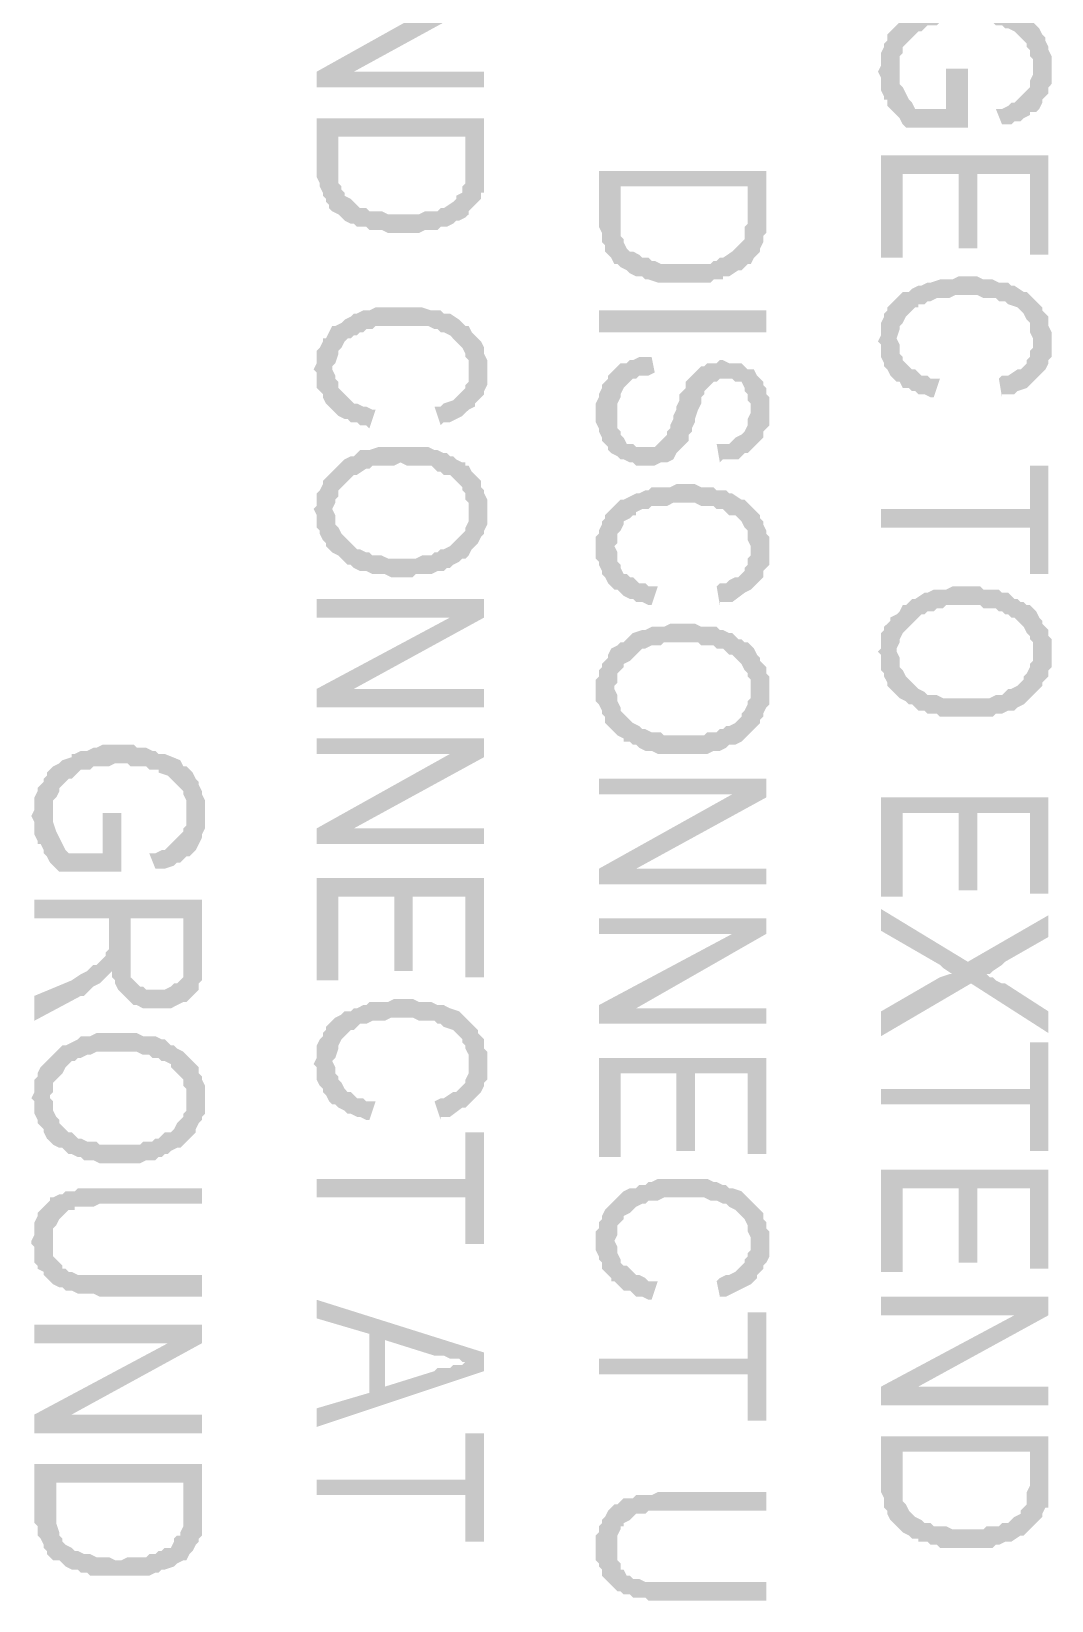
# Model space of a CAD drawing. Header units: inches. Extents: x -186 to 186, y -282 to 282.
# Drawn here: x 48.3 to 60.48, y -19.59 to -0.85 of the extents above; entities that cross this region are included whole.
import ezdxf

# ---------------------------------------------------------------- set-up
doc = ezdxf.new("R2010")
doc.units = ezdxf.units.IN
doc.header["$MEASUREMENT"] = 0
doc.layers.add('H', color=7, linetype='CONTINUOUS', lineweight=100)

msp = doc.modelspace()

# ---------------------------------------------------------------- hatches: boundary and pattern name
at = {"layer": 'H', "linetype": 'Continuous'}
for points in [[(53.704, -0.481), (53.296, -0.444), (51.704, -1.333), (52.148, -1.333)], [(60.481, -1.296), (60.481, -1.185), (60.481, -1.148), (60.444, -1.074), (60.444, -1.037), (60.407, -0.963), (60.407, -0.926), (60.37, -0.889), (60.333, -0.815), (60.296, -0.778), (60.259, -0.741), (60.222, -0.704), (60.185, -0.667), (60.111, -0.667), (60, -0.593), (59.926, -0.556), (59.889, -0.556), (59.852, -0.519), (59.778, -0.519), (59.741, -0.519), (59.667, -0.519), (59.63, -0.481), (59.519, -0.481), (59.444, -0.481), (59.37, -0.481), (59.222, -0.481), (59.185, -0.519), (59.148, -0.519), (59.074, -0.519), (59.037, -0.556), (59, -0.556), (58.926, -0.556), (58.889, -0.593), (58.778, -0.667), (58.704, -0.704), (58.667, -0.741), (58.593, -0.815), (58.556, -0.852), (58.519, -0.889), (58.519, -0.963), (58.481, -1), (58.481, -1.037), (58.444, -1.111), (58.444, -1.148), (58.444, -1.185), (58.444, -1.259), (58.407, -1.333), (58.444, -1.407), (58.444, -1.444), (58.444, -1.519), (58.444, -1.556), (58.481, -1.63), (58.481, -1.667), (58.519, -1.667), (58.519, -1.741), (58.556, -1.778), (58.593, -1.815), (58.63, -1.852), (58.667, -1.889), (58.667, -1.296), (58.667, -1.222), (58.667, -1.185), (58.667, -1.148), (58.704, -1.111), (58.704, -1.037), (58.741, -1), (58.778, -0.963), (58.852, -0.889), (58.889, -0.852), (58.926, -0.852), (58.963, -0.815), (59, -0.778), (59.037, -0.778), (59.111, -0.778), (59.148, -0.741), (59.185, -0.741), (59.259, -0.704), (59.333, -0.704), (59.37, -0.704), (59.519, -0.704), (59.593, -0.704), (59.667, -0.704), (59.704, -0.741), (59.778, -0.741), (59.815, -0.778), (59.852, -0.778), (59.889, -0.778), (59.926, -0.815), (59.963, -0.815), (60.037, -0.852), (60.074, -0.889), (60.148, -0.963), (60.185, -1), (60.185, -1.037), (60.222, -1.074), (60.222, -1.148), (60.259, -1.185), (60.259, -1.296), (60.296, -1.815), (60.333, -1.778), (60.37, -1.704), (60.37, -1.667), (60.407, -1.63), (60.444, -1.593), (60.444, -1.519), (60.481, -1.481), (60.481, -1.444), (60.481, -1.37)], [(59.481, -2), (59.481, -1.296), (59.222, -1.296), (59.222, -1.778), (58.852, -1.778), (58.815, -1.704), (58.778, -1.667), (58.704, -1.519), (58.667, -1.481), (58.667, -1.407), (58.667, -1.37), (58.667, -1.296), (58.667, -1.889), (58.704, -1.963), (58.741, -2)], [(60.296, -1.815), (60.259, -1.296), (60.259, -1.37), (60.222, -1.444), (60.222, -1.481), (60.222, -1.519), (60.185, -1.556), (60.148, -1.593), (60.074, -1.667), (60.037, -1.704), (60, -1.704), (59.963, -1.741), (59.889, -1.778), (59.815, -1.778), (59.889, -1.963), (59.926, -1.963), (60, -1.963), (60.037, -1.926), (60.111, -1.926), (60.148, -1.889), (60.222, -1.852), (60.222, -1.815)], [(53.704, -1.519), (53.704, -1.333), (52.148, -1.333), (51.704, -1.333), (51.704, -1.519)], [(53.704, -2.481), (53.704, -1.889), (51.704, -1.889), (51.704, -2.593), (51.741, -2.667), (51.741, -2.704), (51.778, -2.778), (51.778, -2.815), (51.815, -2.852), (51.815, -2.889), (51.852, -2.926), (51.852, -2.963), (51.889, -3), (51.963, -3.037), (51.963, -2.111), (53.481, -2.111), (53.481, -2.481), (53.519, -3.037), (53.519, -3), (53.556, -2.963), (53.593, -2.926), (53.63, -2.889), (53.667, -2.852), (53.667, -2.778), (53.704, -2.778), (53.704, -2.704), (53.704, -2.667), (53.704, -2.593), (53.704, -2.519)], [(53.519, -3.037), (53.481, -2.481), (53.481, -2.519), (53.481, -2.593), (53.481, -2.667), (53.444, -2.704), (53.444, -2.741), (53.444, -2.778), (53.37, -2.815), (53.37, -2.852), (53.333, -2.889), (53.222, -2.963), (53.185, -2.963), (53.148, -3), (53.074, -3), (53.037, -3), (53, -3), (52.926, -3.037), (52.815, -3.037), (52.741, -3.037), (52.667, -3.037), (52.63, -3.037), (52.556, -3.037), (52.481, -3), (52.444, -3), (52.37, -3), (52.333, -3), (52.296, -2.963), (52.222, -2.963), (52.185, -2.926), (52.148, -2.889), (52.111, -2.852), (52.037, -2.815), (52.037, -2.778), (52, -2.741), (52, -2.704), (51.963, -2.667), (51.963, -2.593), (51.963, -2.111), (51.963, -3.037), (52, -3.074), (52.037, -3.111), (52.111, -3.148), (52.148, -3.148), (52.185, -3.185), (52.222, -3.185), (52.296, -3.185), (52.333, -3.222), (52.37, -3.222), (52.444, -3.222), (52.481, -3.222), (52.556, -3.259), (52.926, -3.259), (53, -3.222), (53.037, -3.222), (53.111, -3.222), (53.148, -3.222), (53.185, -3.185), (53.222, -3.185), (53.259, -3.185), (53.333, -3.148), (53.37, -3.111), (53.407, -3.111), (53.481, -3.074)], [(60.444, -3.519), (60.444, -2.333), (58.444, -2.333), (58.444, -3.556), (58.704, -3.556), (58.704, -2.556), (59.37, -2.556), (59.37, -3.444), (59.593, -3.444), (59.593, -2.556), (60.222, -2.556), (60.222, -3.519)], [(57.074, -3.074), (57.074, -2.519), (55.074, -2.519), (55.074, -3.185), (55.111, -3.259), (55.111, -3.333), (55.111, -3.37), (55.148, -3.407), (55.148, -3.481), (55.185, -3.519), (55.222, -3.556), (55.259, -3.63), (55.296, -3.63), (55.333, -2.704), (56.852, -2.704), (56.852, -3.074), (56.852, -3.63), (56.889, -3.63), (56.926, -3.556), (56.963, -3.519), (57, -3.481), (57, -3.444), (57.037, -3.37), (57.037, -3.296), (57.074, -3.259), (57.074, -3.185), (57.074, -3.148)], [(56.852, -3.63), (56.852, -3.074), (56.852, -3.148), (56.815, -3.185), (56.815, -3.259), (56.815, -3.296), (56.815, -3.333), (56.778, -3.37), (56.741, -3.407), (56.704, -3.444), (56.667, -3.481), (56.556, -3.556), (56.519, -3.556), (56.481, -3.593), (56.444, -3.593), (56.407, -3.63), (56.333, -3.63), (56.296, -3.63), (56.148, -3.63), (56.111, -3.63), (56.037, -3.63), (55.963, -3.63), (55.926, -3.63), (55.852, -3.63), (55.815, -3.63), (55.741, -3.593), (55.704, -3.593), (55.667, -3.556), (55.593, -3.556), (55.556, -3.519), (55.481, -3.481), (55.444, -3.481), (55.407, -3.444), (55.37, -3.37), (55.37, -3.333), (55.333, -3.296), (55.333, -3.259), (55.333, -3.185), (55.333, -2.704), (55.296, -3.63), (55.333, -3.667), (55.407, -3.704), (55.444, -3.741), (55.519, -3.778), (55.593, -3.778), (55.63, -3.815), (55.667, -3.815), (55.778, -3.852), (55.852, -3.852), (55.889, -3.852), (56.296, -3.852), (56.333, -3.852), (56.407, -3.852), (56.444, -3.815), (56.481, -3.815), (56.556, -3.815), (56.556, -3.778), (56.63, -3.778), (56.741, -3.704), (56.778, -3.704), (56.815, -3.667)], [(60.259, -4.037), (60.222, -4), (60.185, -3.963), (60.148, -3.963), (60.037, -3.889), (60, -3.889), (59.963, -3.852), (59.926, -3.852), (59.852, -3.852), (59.778, -3.815), (59.704, -3.815), (59.667, -3.815), (59.593, -3.778), (59.37, -3.778), (59.296, -3.815), (59.222, -3.815), (59.185, -3.815), (59.148, -3.815), (59.037, -3.852), (59, -3.852), (58.926, -3.889), (58.889, -3.889), (58.815, -3.926), (58.778, -3.963), (58.704, -3.963), (58.667, -4), (58.63, -4.037), (58.593, -4.074), (58.556, -4.111), (58.519, -4.148), (58.519, -4.185), (58.481, -4.222), (58.481, -4.259), (58.444, -4.333), (58.444, -4.37), (58.444, -4.444), (58.444, -4.481), (58.407, -4.556), (58.444, -4.593), (58.444, -4.667), (58.444, -4.704), (58.444, -4.741), (58.481, -4.815), (58.481, -4.852), (58.519, -4.889), (58.556, -4.963), (58.63, -5.037), (58.63, -4.519), (58.667, -4.407), (58.667, -4.37), (58.704, -4.333), (58.741, -4.259), (58.778, -4.222), (58.815, -4.185), (58.852, -4.148), (58.889, -4.148), (58.889, -4.111), (58.963, -4.111), (59, -4.074), (59.037, -4.074), (59.111, -4.037), (59.148, -4.037), (59.222, -4.037), (59.259, -4.037), (59.333, -4), (59.593, -4), (59.667, -4.037), (59.704, -4.037), (59.778, -4.037), (59.815, -4.037), (59.852, -4.074), (59.926, -4.074), (59.963, -4.111), (60.074, -4.148), (60.148, -4.222), (60.185, -4.296), (60.222, -4.333), (60.222, -4.37), (60.222, -4.444), (60.259, -4.519), (60.259, -4.556)], [(60.481, -4.556), (60.481, -4.481), (60.481, -4.444), (60.444, -4.37), (60.444, -4.333), (60.444, -4.259), (60.407, -4.222), (60.37, -4.185), (60.37, -4.148), (60.333, -4.111), (60.296, -4.074), (60.259, -4.037), (60.259, -4.556), (60.259, -4.63), (60.222, -4.667), (60.222, -4.741), (60.185, -4.778), (60.185, -4.815), (60.111, -4.889), (60.074, -4.889), (59.963, -4.963), (59.889, -4.963), (59.852, -5), (59.889, -5.222), (59.889, -5.185), (59.963, -5.185), (60.037, -5.185), (60.074, -5.148), (60.185, -5.111), (60.222, -5.074), (60.259, -5.037), (60.296, -5), (60.333, -4.963), (60.37, -4.926), (60.407, -4.889), (60.444, -4.815), (60.444, -4.778), (60.481, -4.741), (60.481, -4.667), (60.481, -4.63)], [(53.519, -4.37), (53.481, -4.37), (53.444, -4.333), (53.407, -4.296), (53.296, -4.222), (53.222, -4.222), (53.185, -4.185), (53.148, -4.185), (53.074, -4.185), (52.963, -4.148), (52.926, -4.148), (52.852, -4.148), (52.63, -4.148), (52.556, -4.148), (52.519, -4.148), (52.444, -4.148), (52.407, -4.148), (52.333, -4.185), (52.296, -4.185), (52.259, -4.185), (52.185, -4.222), (52.148, -4.222), (52.111, -4.259), (52.037, -4.296), (52, -4.333), (51.926, -4.37), (51.889, -4.37), (51.852, -4.444), (51.815, -4.519), (51.778, -4.519), (51.778, -4.556), (51.741, -4.63), (51.704, -4.667), (51.704, -4.704), (51.704, -4.778), (51.704, -4.815), (51.667, -4.889), (51.704, -4.926), (51.704, -5), (51.704, -5.037), (51.704, -5.111), (51.741, -5.148), (51.778, -5.185), (51.778, -5.222), (51.815, -5.296), (51.852, -5.333), (51.889, -5.37), (51.889, -4.889), (51.889, -4.852), (51.926, -4.815), (51.963, -4.704), (51.963, -4.667), (52, -4.63), (52.037, -4.556), (52.074, -4.519), (52.111, -4.519), (52.148, -4.481), (52.185, -4.481), (52.222, -4.444), (52.259, -4.444), (52.296, -4.407), (52.37, -4.407), (52.407, -4.37), (52.481, -4.37), (52.519, -4.37), (52.593, -4.37), (52.852, -4.37), (52.926, -4.37), (53, -4.37), (53.037, -4.37), (53.111, -4.407), (53.148, -4.407), (53.185, -4.444), (53.222, -4.444), (53.296, -4.481), (53.333, -4.519), (53.407, -4.593), (53.444, -4.63), (53.481, -4.704), (53.481, -4.741), (53.519, -4.778), (53.519, -4.852), (53.519, -4.889)], [(55.074, -4.444), (57.074, -4.444), (57.074, -4.185), (55.074, -4.185)], [(53.741, -4.889), (53.741, -4.815), (53.741, -4.778), (53.704, -4.704), (53.704, -4.667), (53.704, -4.63), (53.667, -4.556), (53.63, -4.519), (53.593, -4.481), (53.556, -4.444), (53.519, -4.37), (53.519, -4.889), (53.519, -5), (53.519, -5.037), (53.481, -5.074), (53.481, -5.111), (53.444, -5.148), (53.37, -5.222), (53.333, -5.259), (53.222, -5.296), (53.185, -5.333), (53.111, -5.333), (53.185, -5.556), (53.222, -5.519), (53.296, -5.519), (53.444, -5.444), (53.481, -5.407), (53.519, -5.37), (53.593, -5.333), (53.593, -5.296), (53.63, -5.259), (53.667, -5.222), (53.704, -5.185), (53.704, -5.148), (53.741, -5.074), (53.741, -5.037), (53.741, -4.963)], [(59.148, -5), (59.111, -5), (59.037, -5), (59, -4.963), (58.926, -4.963), (58.889, -4.926), (58.852, -4.889), (58.815, -4.889), (58.778, -4.852), (58.704, -4.778), (58.704, -4.741), (58.667, -4.704), (58.667, -4.667), (58.667, -4.593), (58.63, -4.519), (58.63, -5.037), (58.667, -5.037), (58.704, -5.111), (58.778, -5.111), (58.815, -5.148), (58.852, -5.148), (58.889, -5.185), (58.963, -5.185), (59.037, -5.222), (59.074, -5.222)], [(57.111, -5.37), (57.111, -5.296), (57.111, -5.222), (57.074, -5.185), (57.074, -5.111), (57.037, -5.074), (57.037, -5.037), (57, -5), (56.963, -4.963), (56.926, -4.889), (56.852, -4.889), (56.815, -4.852), (56.778, -4.815), (56.741, -4.815), (56.667, -4.815), (56.63, -4.815), (56.556, -4.778), (56.519, -4.778), (56.481, -4.815), (56.407, -4.815), (56.37, -4.815), (56.333, -4.852), (56.296, -4.852), (56.259, -4.889), (56.222, -4.926), (56.185, -4.963), (56.148, -5), (56.111, -5.037), (56.111, -5.111), (56.074, -5.148), (56.037, -5.185), (56.037, -5.259), (56, -5.333), (56, -5.37), (55.963, -5.444), (55.963, -5.481), (55.926, -5.556), (55.926, -5.593), (55.889, -5.63), (55.889, -5.667), (55.852, -5.704), (55.815, -5.741), (55.778, -5.778), (55.741, -5.815), (55.667, -5.815), (55.63, -5.815), (55.556, -5.815), (55.519, -5.815), (55.481, -5.778), (55.407, -5.778), (55.37, -5.704), (55.333, -5.667), (55.333, -5.63), (55.296, -5.593), (55.296, -5.519), (55.296, -5.481), (55.296, -5.407), (55.259, -4.889), (55.222, -4.926), (55.185, -4.963), (55.185, -5), (55.148, -5.037), (55.111, -5.074), (55.111, -5.111), (55.074, -5.185), (55.074, -5.222), (55.037, -5.296), (55.037, -5.333), (55.037, -5.407), (55.037, -5.481), (55.037, -5.519), (55.074, -5.593), (55.074, -5.63), (55.111, -5.704), (55.111, -5.741), (55.148, -5.778), (55.185, -5.815), (55.185, -5.852), (55.222, -5.889), (55.296, -5.926), (55.333, -5.963), (55.37, -5.963), (55.444, -6), (55.481, -6), (55.519, -6.037), (55.741, -6.037), (55.815, -6), (55.852, -6), (55.889, -6), (55.963, -5.963), (56, -5.889), (56.037, -5.852), (56.074, -5.815), (56.111, -5.778), (56.148, -5.741), (56.148, -5.704), (56.148, -5.667), (56.185, -5.63), (56.185, -5.593), (56.222, -5.519), (56.222, -5.481), (56.259, -5.37), (56.296, -5.296), (56.296, -5.222), (56.333, -5.185), (56.333, -5.148), (56.37, -5.111), (56.444, -5.037), (56.481, -5.037), (56.519, -5), (56.63, -5), (56.667, -5), (56.704, -5.037), (56.778, -5.037), (56.815, -5.111), (56.815, -5.148), (56.852, -5.185), (56.852, -5.259), (56.889, -5.296), (56.889, -5.37), (56.889, -5.852), (56.926, -5.815), (56.963, -5.778), (57, -5.741), (57.037, -5.704), (57.037, -5.63), (57.074, -5.593), (57.111, -5.556), (57.111, -5.481), (57.111, -5.444)], [(55.741, -4.926), (55.704, -4.741), (55.593, -4.741), (55.556, -4.741), (55.481, -4.778), (55.444, -4.778), (55.407, -4.815), (55.333, -4.815), (55.296, -4.852), (55.259, -4.889), (55.296, -5.407), (55.296, -5.37), (55.296, -5.333), (55.296, -5.296), (55.333, -5.222), (55.333, -5.185), (55.37, -5.111), (55.407, -5.074), (55.444, -5.037), (55.481, -5), (55.519, -5), (55.556, -4.963), (55.63, -4.963), (55.667, -4.963)], [(52.407, -5.37), (52.37, -5.37), (52.296, -5.333), (52.259, -5.333), (52.185, -5.296), (52.148, -5.296), (52.111, -5.259), (52.074, -5.222), (52.037, -5.185), (52, -5.148), (51.963, -5.111), (51.963, -5.037), (51.926, -5), (51.926, -4.963), (51.889, -4.889), (51.889, -5.37), (51.926, -5.407), (51.963, -5.444), (52.037, -5.481), (52.074, -5.481), (52.111, -5.519), (52.185, -5.519), (52.222, -5.556), (52.296, -5.556), (52.333, -5.593)], [(56.889, -5.852), (56.889, -5.37), (56.889, -5.407), (56.852, -5.481), (56.852, -5.519), (56.852, -5.556), (56.815, -5.63), (56.778, -5.667), (56.704, -5.704), (56.63, -5.778), (56.556, -5.778), (56.481, -5.778), (56.519, -6), (56.556, -5.963), (56.63, -5.963), (56.667, -5.963), (56.741, -5.963), (56.778, -5.926), (56.815, -5.889), (56.852, -5.889)], [(53.741, -6.556), (53.741, -6.481), (53.741, -6.444), (53.704, -6.37), (53.704, -6.333), (53.667, -6.296), (53.667, -6.222), (53.593, -6.148), (53.556, -6.111), (53.519, -6.037), (53.481, -6.037), (53.481, -6), (53.444, -6), (53.37, -5.963), (53.333, -5.926), (53.296, -5.926), (53.259, -5.889), (53.222, -5.889), (53.148, -5.852), (53.111, -5.852), (53.037, -5.815), (53, -5.815), (52.963, -5.815), (52.889, -5.815), (52.556, -5.815), (52.519, -5.815), (52.444, -5.815), (52.333, -5.852), (52.296, -5.852), (52.222, -5.852), (52.148, -5.926), (52.111, -5.926), (52.037, -5.963), (52, -6), (51.963, -6.037), (51.926, -6.074), (51.889, -6.111), (51.852, -6.148), (51.815, -6.185), (51.778, -6.222), (51.778, -6.259), (51.741, -6.333), (51.704, -6.37), (51.704, -6.407), (51.704, -6.481), (51.704, -6.519), (51.667, -6.556), (51.704, -6.63), (51.704, -6.704), (51.704, -6.778), (51.741, -6.815), (51.741, -6.852), (51.778, -6.926), (51.815, -6.963), (51.815, -7), (51.852, -7.037), (51.889, -7.074), (51.889, -6.556), (51.926, -6.481), (51.926, -6.444), (51.963, -6.407), (51.963, -6.333), (52, -6.296), (52.037, -6.259), (52.074, -6.222), (52.111, -6.185), (52.148, -6.148), (52.185, -6.148), (52.296, -6.074), (52.333, -6.074), (52.37, -6.037), (52.444, -6.037), (52.481, -6.037), (52.63, -6.037), (52.704, -6), (52.778, -6.037), (52.889, -6.037), (52.963, -6.037), (53, -6.037), (53.074, -6.037), (53.111, -6.074), (53.148, -6.111), (53.185, -6.111), (53.222, -6.148), (53.296, -6.148), (53.333, -6.185), (53.37, -6.222), (53.444, -6.296), (53.444, -6.333), (53.481, -6.37), (53.481, -6.444), (53.519, -6.481), (53.519, -7.111), (53.556, -7.037), (53.593, -7), (53.63, -6.963), (53.667, -6.889), (53.704, -6.852), (53.704, -6.815), (53.741, -6.741), (53.741, -6.704), (53.741, -6.63)], [(60.444, -7.333), (60.444, -6.037), (60.222, -6.037), (60.222, -6.556), (58.444, -6.556), (58.444, -6.778), (60.222, -6.778), (60.222, -7.333)], [(56.889, -6.519), (56.852, -6.481), (56.815, -6.444), (56.778, -6.444), (56.667, -6.37), (56.63, -6.37), (56.593, -6.333), (56.556, -6.333), (56.481, -6.333), (56.444, -6.296), (56.37, -6.296), (56.333, -6.296), (56.296, -6.296), (56.222, -6.259), (56, -6.259), (55.926, -6.296), (55.852, -6.296), (55.815, -6.296), (55.778, -6.296), (55.704, -6.296), (55.667, -6.333), (55.63, -6.333), (55.556, -6.37), (55.519, -6.37), (55.444, -6.407), (55.37, -6.444), (55.333, -6.444), (55.296, -6.481), (55.259, -6.519), (55.222, -6.556), (55.185, -6.593), (55.148, -6.63), (55.148, -6.667), (55.111, -6.704), (55.111, -6.741), (55.074, -6.815), (55.074, -6.852), (55.037, -6.889), (55.037, -6.963), (55.037, -7.037), (55.037, -7.074), (55.037, -7.148), (55.074, -7.185), (55.074, -7.222), (55.111, -7.296), (55.111, -7.333), (55.148, -7.37), (55.185, -7.444), (55.222, -7.481), (55.259, -7.519), (55.259, -7), (55.296, -6.963), (55.296, -6.889), (55.296, -6.852), (55.333, -6.815), (55.37, -6.741), (55.37, -6.704), (55.444, -6.667), (55.481, -6.63), (55.519, -6.63), (55.519, -6.593), (55.593, -6.556), (55.63, -6.556), (55.667, -6.556), (55.704, -6.519), (55.778, -6.519), (55.852, -6.519), (55.889, -6.519), (55.963, -6.481), (56.222, -6.481), (56.296, -6.519), (56.333, -6.519), (56.407, -6.519), (56.444, -6.519), (56.481, -6.556), (56.556, -6.556), (56.593, -6.593), (56.63, -6.63), (56.704, -6.63), (56.778, -6.704), (56.815, -6.778), (56.852, -6.815), (56.852, -6.852), (56.852, -6.926), (56.889, -7), (56.889, -7.037)], [(53.519, -7.111), (53.519, -6.593), (53.519, -6.667), (53.519, -6.704), (53.481, -6.778), (53.481, -6.815), (53.444, -6.852), (53.407, -6.889), (53.37, -6.926), (53.333, -6.963), (53.296, -7), (53.222, -7.037), (53.185, -7.037), (53.148, -7.074), (53.111, -7.074), (53.074, -7.111), (53, -7.111), (52.963, -7.111), (52.889, -7.148), (52.556, -7.148), (52.481, -7.111), (52.444, -7.111), (52.37, -7.111), (52.333, -7.074), (52.296, -7.074), (52.222, -7.037), (52.185, -7.037), (52.148, -7), (52.111, -6.963), (52.037, -6.889), (52, -6.852), (51.963, -6.778), (51.926, -6.741), (51.926, -6.667), (51.926, -6.63), (51.889, -6.556), (51.889, -7.074), (51.963, -7.111), (52, -7.148), (52.037, -7.185), (52.074, -7.222), (52.111, -7.222), (52.148, -7.259), (52.222, -7.296), (52.259, -7.296), (52.296, -7.296), (52.37, -7.333), (52.407, -7.333), (52.481, -7.333), (52.519, -7.333), (52.593, -7.37), (52.852, -7.37), (52.889, -7.333), (52.963, -7.333), (53.037, -7.333), (53.074, -7.333), (53.148, -7.296), (53.185, -7.296), (53.222, -7.296), (53.259, -7.259), (53.296, -7.259), (53.333, -7.222), (53.407, -7.185), (53.444, -7.148), (53.481, -7.148)], [(57.111, -7.037), (57.111, -6.963), (57.111, -6.889), (57.074, -6.852), (57.074, -6.815), (57.037, -6.741), (57.037, -6.704), (57, -6.667), (57, -6.63), (56.963, -6.593), (56.926, -6.556), (56.889, -6.519), (56.889, -7.037), (56.889, -7.111), (56.852, -7.148), (56.852, -7.222), (56.815, -7.259), (56.815, -7.296), (56.741, -7.37), (56.704, -7.37), (56.63, -7.407), (56.593, -7.444), (56.519, -7.444), (56.481, -7.481), (56.519, -7.704), (56.519, -7.667), (56.593, -7.667), (56.667, -7.667), (56.815, -7.556), (56.889, -7.519), (56.926, -7.481), (56.963, -7.444), (57, -7.407), (57.037, -7.37), (57.037, -7.296), (57.074, -7.259), (57.111, -7.222), (57.111, -7.148), (57.111, -7.111)], [(55.778, -7.481), (55.741, -7.481), (55.667, -7.481), (55.63, -7.444), (55.556, -7.444), (55.519, -7.407), (55.481, -7.37), (55.444, -7.37), (55.407, -7.333), (55.37, -7.333), (55.333, -7.259), (55.333, -7.222), (55.296, -7.185), (55.296, -7.148), (55.296, -7.074), (55.259, -7), (55.259, -7.519), (55.296, -7.519), (55.333, -7.556), (55.37, -7.593), (55.444, -7.63), (55.481, -7.63), (55.519, -7.667), (55.593, -7.667), (55.667, -7.704), (55.704, -7.704)], [(60.481, -8.259), (60.481, -8.185), (60.481, -8.111), (60.444, -8.074), (60.444, -8), (60.407, -7.963), (60.37, -7.926), (60.37, -7.889), (60.333, -7.852), (60.296, -7.778), (60.259, -7.741), (60.222, -7.704), (60.185, -7.704), (60.148, -7.667), (60.111, -7.667), (60.074, -7.63), (60.037, -7.63), (60, -7.593), (59.963, -7.556), (59.889, -7.556), (59.852, -7.519), (59.778, -7.519), (59.741, -7.519), (59.667, -7.519), (59.63, -7.481), (59.296, -7.481), (59.222, -7.519), (59.185, -7.519), (59.111, -7.519), (59.074, -7.519), (59, -7.556), (58.963, -7.556), (58.852, -7.63), (58.815, -7.63), (58.778, -7.667), (58.741, -7.704), (58.704, -7.704), (58.667, -7.778), (58.63, -7.815), (58.556, -7.852), (58.556, -7.889), (58.519, -7.926), (58.481, -7.963), (58.481, -8), (58.444, -8.037), (58.444, -8.111), (58.444, -8.148), (58.444, -8.222), (58.407, -8.259), (58.444, -8.296), (58.444, -8.407), (58.444, -8.481), (58.481, -8.519), (58.481, -8.556), (58.519, -8.63), (58.519, -8.667), (58.556, -8.704), (58.593, -8.741), (58.63, -8.778), (58.63, -8.222), (58.667, -8.148), (58.667, -8.111), (58.704, -8.037), (58.741, -8), (58.778, -7.963), (58.815, -7.926), (58.852, -7.889), (58.889, -7.852), (58.926, -7.815), (58.963, -7.815), (59, -7.778), (59.074, -7.778), (59.111, -7.741), (59.185, -7.741), (59.222, -7.704), (59.37, -7.704), (59.444, -7.704), (59.481, -7.704), (59.63, -7.704), (59.667, -7.741), (59.741, -7.741), (59.815, -7.741), (59.852, -7.778), (59.889, -7.778), (59.926, -7.815), (59.963, -7.815), (60, -7.852), (60.037, -7.852), (60.148, -7.963), (60.185, -8.037), (60.222, -8.074), (60.222, -8.111), (60.259, -8.148), (60.259, -8.778), (60.296, -8.741), (60.333, -8.704), (60.37, -8.667), (60.37, -8.63), (60.407, -8.593), (60.444, -8.556), (60.444, -8.481), (60.481, -8.444), (60.481, -8.37), (60.481, -8.333)], [(53.704, -7.852), (53.704, -7.63), (51.704, -7.63), (51.704, -7.852), (53.296, -7.852)], [(53.704, -7.852), (53.296, -7.852), (51.704, -8.704), (52.148, -8.704)], [(57.111, -8.704), (57.111, -8.63), (57.111, -8.556), (57.074, -8.519), (57.074, -8.444), (57.037, -8.407), (57, -8.37), (57, -8.333), (56.963, -8.296), (56.926, -8.222), (56.889, -8.185), (56.852, -8.148), (56.815, -8.148), (56.778, -8.111), (56.741, -8.111), (56.704, -8.074), (56.667, -8.037), (56.63, -8.037), (56.556, -8), (56.519, -8), (56.481, -7.963), (56.407, -7.963), (56.37, -7.963), (56.296, -7.963), (56.222, -7.926), (55.926, -7.926), (55.852, -7.963), (55.815, -7.963), (55.741, -7.963), (55.704, -7.963), (55.63, -8), (55.593, -8), (55.481, -8.037), (55.444, -8.074), (55.407, -8.111), (55.37, -8.148), (55.333, -8.148), (55.296, -8.185), (55.222, -8.222), (55.185, -8.296), (55.185, -8.333), (55.148, -8.37), (55.111, -8.407), (55.111, -8.444), (55.074, -8.481), (55.074, -8.556), (55.037, -8.593), (55.037, -8.667), (55.037, -8.704), (55.037, -8.741), (55.037, -8.852), (55.074, -8.889), (55.111, -8.963), (55.111, -9), (55.148, -9.037), (55.148, -9.111), (55.185, -9.148), (55.222, -9.185), (55.259, -9.222), (55.259, -8.667), (55.296, -8.63), (55.296, -8.556), (55.296, -8.519), (55.333, -8.481), (55.37, -8.444), (55.37, -8.407), (55.444, -8.37), (55.481, -8.333), (55.519, -8.296), (55.556, -8.259), (55.593, -8.222), (55.63, -8.222), (55.704, -8.185), (55.741, -8.185), (55.815, -8.185), (55.852, -8.148), (56, -8.148), (56.037, -8.148), (56.111, -8.148), (56.259, -8.148), (56.296, -8.185), (56.37, -8.185), (56.444, -8.185), (56.481, -8.222), (56.519, -8.222), (56.556, -8.222), (56.593, -8.259), (56.63, -8.296), (56.667, -8.296), (56.704, -8.333), (56.741, -8.37), (56.778, -8.407), (56.815, -8.481), (56.852, -8.519), (56.852, -8.556), (56.889, -8.593), (56.889, -9.222), (56.926, -9.185), (56.963, -9.148), (57, -9.111), (57, -9.074), (57.037, -9.037), (57.037, -9), (57.074, -8.926), (57.111, -8.889), (57.111, -8.815), (57.111, -8.778)], [(60.259, -8.778), (60.259, -8.296), (60.259, -8.37), (60.222, -8.407), (60.222, -8.444), (60.185, -8.519), (60.148, -8.556), (60.148, -8.593), (60.111, -8.63), (60.074, -8.667), (60, -8.704), (59.963, -8.704), (59.889, -8.778), (59.852, -8.778), (59.815, -8.778), (59.741, -8.815), (59.704, -8.815), (59.63, -8.815), (59.296, -8.815), (59.222, -8.815), (59.185, -8.815), (59.111, -8.778), (59.074, -8.778), (59, -8.778), (58.963, -8.741), (58.889, -8.704), (58.852, -8.667), (58.741, -8.556), (58.704, -8.481), (58.667, -8.444), (58.667, -8.37), (58.667, -8.333), (58.63, -8.259), (58.63, -8.778), (58.667, -8.815), (58.741, -8.852), (58.778, -8.889), (58.815, -8.889), (58.852, -8.926), (58.889, -8.963), (58.963, -8.963), (59, -9), (59.037, -9), (59.111, -9), (59.148, -9.037), (59.222, -9.037), (59.259, -9.037), (59.333, -9.037), (59.593, -9.037), (59.63, -9.037), (59.704, -9.037), (59.778, -9.037), (59.815, -9), (59.852, -9), (59.889, -9), (59.963, -8.963), (60, -8.963), (60.037, -8.963), (60.074, -8.926), (60.148, -8.889), (60.185, -8.852), (60.222, -8.815)], [(53.704, -8.926), (53.704, -8.704), (52.148, -8.704), (51.704, -8.704), (51.704, -8.926)], [(56.889, -9.222), (56.889, -8.704), (56.889, -8.815), (56.852, -8.852), (56.852, -8.889), (56.815, -8.963), (56.778, -9), (56.778, -9.037), (56.741, -9.074), (56.704, -9.111), (56.63, -9.148), (56.593, -9.148), (56.556, -9.185), (56.519, -9.185), (56.481, -9.222), (56.444, -9.222), (56.37, -9.222), (56.333, -9.259), (56.259, -9.259), (55.889, -9.259), (55.852, -9.259), (55.815, -9.222), (55.741, -9.222), (55.704, -9.222), (55.63, -9.185), (55.593, -9.185), (55.556, -9.148), (55.481, -9.111), (55.444, -9.074), (55.407, -9.037), (55.37, -9), (55.333, -8.963), (55.333, -8.926), (55.296, -8.852), (55.296, -8.815), (55.296, -8.778), (55.259, -8.704), (55.259, -9.222), (55.296, -9.259), (55.37, -9.296), (55.37, -9.333), (55.444, -9.333), (55.481, -9.37), (55.519, -9.37), (55.556, -9.407), (55.63, -9.444), (55.667, -9.444), (55.704, -9.444), (55.778, -9.481), (55.852, -9.481), (55.889, -9.481), (55.963, -9.481), (56.222, -9.481), (56.259, -9.481), (56.333, -9.481), (56.37, -9.481), (56.444, -9.444), (56.481, -9.444), (56.519, -9.444), (56.593, -9.407), (56.63, -9.37), (56.667, -9.37), (56.704, -9.37), (56.778, -9.333), (56.815, -9.296), (56.852, -9.259)], [(53.704, -9.519), (53.704, -9.296), (51.704, -9.296), (51.704, -9.481), (53.296, -9.481)], [(50.37, -10.185), (50.37, -10.074), (50.37, -10.037), (50.333, -9.963), (50.333, -9.926), (50.296, -9.852), (50.296, -9.815), (50.259, -9.778), (50.222, -9.704), (50.185, -9.667), (50.148, -9.63), (50.111, -9.63), (50.074, -9.556), (49.889, -9.481), (49.815, -9.481), (49.778, -9.444), (49.741, -9.444), (49.667, -9.407), (49.63, -9.407), (49.556, -9.407), (49.519, -9.37), (49.407, -9.37), (49.333, -9.37), (49.259, -9.37), (49.148, -9.37), (49.074, -9.407), (49.037, -9.407), (48.963, -9.444), (48.926, -9.444), (48.889, -9.444), (48.815, -9.481), (48.778, -9.481), (48.778, -9.519), (48.667, -9.556), (48.63, -9.593), (48.556, -9.63), (48.481, -9.704), (48.481, -9.741), (48.444, -9.778), (48.444, -9.815), (48.407, -9.852), (48.37, -9.889), (48.37, -9.926), (48.333, -10), (48.333, -10.037), (48.333, -10.111), (48.333, -10.148), (48.296, -10.222), (48.333, -10.296), (48.333, -10.333), (48.333, -10.407), (48.333, -10.444), (48.37, -10.519), (48.37, -10.556), (48.407, -10.556), (48.444, -10.63), (48.444, -10.667), (48.481, -10.704), (48.519, -10.778), (48.556, -10.815), (48.556, -10.185), (48.556, -10.148), (48.556, -10.074), (48.556, -10.037), (48.593, -10), (48.63, -9.926), (48.63, -9.889), (48.667, -9.852), (48.704, -9.815), (48.741, -9.778), (48.778, -9.778), (48.815, -9.741), (48.889, -9.667), (48.963, -9.667), (49, -9.667), (49.037, -9.63), (49.111, -9.63), (49.148, -9.63), (49.222, -9.63), (49.296, -9.593), (49.444, -9.593), (49.481, -9.63), (49.556, -9.63), (49.593, -9.63), (49.667, -9.63), (49.704, -9.667), (49.741, -9.667), (49.815, -9.667), (49.815, -9.704), (49.926, -9.741), (49.963, -9.778), (50, -9.815), (50.037, -9.852), (50.074, -9.889), (50.111, -9.926), (50.111, -9.963), (50.148, -10.037), (50.148, -10.074), (50.148, -10.185), (50.185, -10.704), (50.259, -10.63), (50.296, -10.556), (50.333, -10.481), (50.333, -10.444), (50.37, -10.37), (50.37, -10.333), (50.37, -10.259)], [(53.704, -9.519), (53.296, -9.481), (51.704, -10.37), (52.148, -10.37)], [(57.074, -10), (57.074, -9.778), (55.074, -9.778), (55.074, -9.963), (56.667, -9.963)], [(57.074, -10), (56.667, -9.963), (55.074, -10.852), (55.519, -10.852)], [(60.444, -11.148), (60.444, -10), (58.444, -10), (58.444, -11.185), (58.704, -11.185), (58.704, -10.185), (59.37, -10.185), (59.37, -11.111), (59.593, -11.111), (59.593, -10.185), (60.222, -10.185), (60.222, -11.148)], [(49.37, -10.889), (49.37, -10.185), (49.148, -10.185), (49.148, -10.667), (48.778, -10.667), (48.741, -10.667), (48.704, -10.63), (48.667, -10.556), (48.63, -10.481), (48.593, -10.407), (48.556, -10.296), (48.556, -10.259), (48.556, -10.185), (48.556, -10.815), (48.593, -10.852), (48.63, -10.889)], [(50.185, -10.704), (50.148, -10.185), (50.148, -10.259), (50.148, -10.333), (50.111, -10.37), (50.111, -10.407), (50.074, -10.444), (50.037, -10.481), (49.963, -10.556), (49.926, -10.593), (49.889, -10.63), (49.852, -10.63), (49.778, -10.667), (49.704, -10.667), (49.778, -10.852), (49.815, -10.852), (49.889, -10.852), (50, -10.815), (50.037, -10.778), (50.074, -10.778), (50.111, -10.741), (50.148, -10.704)], [(53.704, -10.556), (53.704, -10.37), (52.148, -10.37), (51.704, -10.37), (51.704, -10.556)], [(57.074, -11.037), (57.074, -10.852), (55.519, -10.852), (55.074, -10.852), (55.074, -11.037)], [(53.704, -12.148), (53.704, -10.963), (51.704, -10.963), (51.704, -12.185), (51.963, -12.185), (51.963, -11.185), (52.63, -11.185), (52.63, -12.074), (52.852, -12.074), (52.852, -11.185), (53.481, -11.185), (53.481, -12.148)], [(50.333, -11.963), (50.333, -11.222), (48.333, -11.222), (48.333, -11.444), (49.222, -11.444), (49.222, -11.667), (49.259, -12.074), (49.259, -12.148), (49.296, -12.185), (49.296, -12.222), (49.333, -12.296), (49.37, -12.333), (49.444, -12.407), (49.481, -11.444), (50.111, -11.444), (50.111, -11.963), (50.148, -12.444), (50.185, -12.407), (50.222, -12.37), (50.259, -12.333), (50.296, -12.296), (50.296, -12.259), (50.296, -12.222), (50.333, -12.185), (50.333, -12.148), (50.333, -12)], [(59.481, -11.963), (58.444, -11.333), (58.444, -11.593), (59.148, -12), (59.185, -12.037), (59.296, -12.111)], [(60.444, -11.667), (60.444, -11.407), (59.481, -11.963), (59.296, -12.111), (59.259, -12.111), (59.148, -12.148), (58.444, -12.556), (58.444, -12.852), (59.519, -12.222), (59.704, -12.111), (59.741, -12.111), (59.778, -12.074), (59.889, -12), (59.926, -11.963)], [(50.148, -12.444), (50.111, -11.963), (50.111, -12.037), (50.111, -12.074), (50.111, -12.148), (50.074, -12.185), (50.037, -12.222), (50, -12.222), (49.963, -12.259), (49.889, -12.296), (49.852, -12.296), (49.704, -12.296), (49.667, -12.296), (49.63, -12.259), (49.593, -12.259), (49.556, -12.222), (49.519, -12.185), (49.481, -12.148), (49.481, -12.111), (49.481, -12.074), (49.481, -12.037), (49.481, -11.444), (49.444, -12.407), (49.481, -12.444), (49.519, -12.481), (49.556, -12.481), (49.63, -12.519), (49.667, -12.519), (49.889, -12.519), (49.963, -12.519), (50.037, -12.481), (50.111, -12.444)], [(57.074, -11.63), (57.074, -11.444), (55.074, -11.444), (55.074, -11.63), (56.667, -11.63)], [(49.259, -12.074), (49.222, -11.667), (49.222, -11.778), (49.222, -11.815), (49.185, -11.852), (49.185, -11.889), (49.111, -11.963), (49.074, -12), (49.037, -12), (49, -12.037), (48.963, -12.074), (48.889, -12.111), (48.778, -12.185), (48.333, -12.37), (48.333, -12.667), (48.889, -12.37), (48.926, -12.37), (48.963, -12.333), (49, -12.296), (49.037, -12.259), (49.111, -12.222), (49.222, -12.111)], [(57.074, -11.63), (56.667, -11.63), (55.074, -12.481), (55.519, -12.519)], [(60.444, -12.815), (60.444, -12.556), (59.926, -12.222), (59.889, -12.222), (59.815, -12.185), (59.778, -12.148), (59.741, -12.148), (59.704, -12.111), (59.519, -12.222)], [(53.519, -12.667), (53.481, -12.63), (53.444, -12.593), (53.407, -12.556), (53.296, -12.519), (53.222, -12.481), (53.185, -12.481), (53.148, -12.481), (53.074, -12.444), (53.037, -12.444), (52.963, -12.444), (52.926, -12.444), (52.852, -12.407), (52.63, -12.407), (52.556, -12.444), (52.519, -12.444), (52.444, -12.444), (52.407, -12.444), (52.333, -12.444), (52.296, -12.481), (52.259, -12.481), (52.185, -12.519), (52.148, -12.519), (52.111, -12.556), (52.037, -12.556), (52, -12.593), (51.926, -12.63), (51.889, -12.667), (51.852, -12.704), (51.815, -12.741), (51.815, -12.778), (51.778, -12.815), (51.778, -12.852), (51.741, -12.889), (51.704, -12.963), (51.704, -13), (51.704, -13.037), (51.704, -13.111), (51.667, -13.185), (51.704, -13.222), (51.704, -13.296), (51.704, -13.333), (51.704, -13.37), (51.741, -13.444), (51.778, -13.481), (51.778, -13.519), (51.815, -13.556), (51.852, -13.63), (51.889, -13.667), (51.889, -13.148), (51.926, -13.111), (51.963, -13), (51.963, -12.963), (52, -12.889), (52.037, -12.852), (52.074, -12.815), (52.111, -12.778), (52.148, -12.778), (52.185, -12.741), (52.222, -12.704), (52.259, -12.704), (52.296, -12.704), (52.37, -12.667), (52.407, -12.667), (52.481, -12.667), (52.519, -12.667), (52.593, -12.63), (52.852, -12.63), (52.926, -12.667), (53, -12.667), (53.037, -12.667), (53.111, -12.667), (53.148, -12.704), (53.185, -12.704), (53.222, -12.741), (53.333, -12.778), (53.37, -12.815), (53.407, -12.852), (53.444, -12.889), (53.444, -12.926), (53.481, -12.963), (53.481, -13), (53.519, -13.074), (53.519, -13.148), (53.519, -13.185)], [(57.074, -12.704), (57.074, -12.519), (55.519, -12.519), (55.074, -12.481), (55.074, -12.704)], [(53.741, -13.185), (53.741, -13.111), (53.741, -13.037), (53.704, -13), (53.704, -12.963), (53.704, -12.889), (53.667, -12.852), (53.63, -12.815), (53.63, -12.778), (53.593, -12.741), (53.556, -12.704), (53.519, -12.667), (53.519, -13.185), (53.519, -13.259), (53.519, -13.296), (53.481, -13.37), (53.481, -13.407), (53.444, -13.444), (53.37, -13.519), (53.333, -13.519), (53.222, -13.593), (53.185, -13.593), (53.111, -13.63), (53.185, -13.852), (53.185, -13.815), (53.222, -13.815), (53.296, -13.815), (53.444, -13.704), (53.481, -13.704), (53.519, -13.667), (53.593, -13.593), (53.63, -13.556), (53.667, -13.519), (53.704, -13.444), (53.704, -13.407), (53.741, -13.37), (53.741, -13.296), (53.741, -13.259)], [(50.37, -13.593), (50.37, -13.481), (50.37, -13.444), (50.333, -13.37), (50.333, -13.333), (50.296, -13.296), (50.296, -13.222), (50.259, -13.185), (50.222, -13.148), (50.185, -13.111), (50.148, -13.074), (50.111, -13.037), (50.037, -13), (50, -12.963), (49.963, -12.963), (49.926, -12.926), (49.889, -12.889), (49.852, -12.889), (49.778, -12.852), (49.741, -12.852), (49.667, -12.852), (49.63, -12.852), (49.556, -12.815), (49.519, -12.815), (49.185, -12.815), (49.148, -12.815), (49.074, -12.815), (49, -12.852), (48.963, -12.852), (48.889, -12.852), (48.852, -12.889), (48.778, -12.926), (48.704, -12.963), (48.667, -12.963), (48.63, -13), (48.593, -13.037), (48.556, -13.074), (48.519, -13.111), (48.481, -13.148), (48.444, -13.185), (48.407, -13.222), (48.37, -13.296), (48.37, -13.333), (48.333, -13.37), (48.333, -13.444), (48.333, -13.481), (48.333, -13.519), (48.296, -13.593), (48.333, -13.63), (48.333, -13.741), (48.333, -13.778), (48.37, -13.852), (48.37, -13.889), (48.407, -13.926), (48.444, -13.963), (48.444, -14), (48.481, -14.074), (48.519, -14.111), (48.519, -13.556), (48.556, -13.519), (48.556, -13.444), (48.556, -13.407), (48.593, -13.37), (48.63, -13.333), (48.667, -13.296), (48.704, -13.222), (48.741, -13.185), (48.778, -13.148), (48.815, -13.148), (48.852, -13.111), (48.889, -13.111), (48.963, -13.074), (49, -13.074), (49.074, -13.037), (49.111, -13.037), (49.259, -13.037), (49.333, -13.037), (49.37, -13.037), (49.519, -13.037), (49.556, -13.037), (49.63, -13.074), (49.704, -13.074), (49.741, -13.111), (49.778, -13.111), (49.815, -13.111), (49.852, -13.148), (49.889, -13.148), (49.963, -13.185), (49.963, -13.222), (50, -13.259), (50.037, -13.296), (50.074, -13.333), (50.111, -13.37), (50.111, -13.444), (50.148, -13.481), (50.148, -14.111), (50.185, -14.074), (50.222, -14.037), (50.259, -14), (50.259, -13.963), (50.296, -13.889), (50.333, -13.852), (50.333, -13.815), (50.37, -13.778), (50.37, -13.704), (50.37, -13.667)], [(60.444, -14.222), (60.444, -12.926), (60.222, -12.926), (60.222, -13.481), (58.444, -13.481), (58.444, -13.667), (60.222, -13.667), (60.222, -14.222)], [(57.074, -14.259), (57.074, -13.111), (55.074, -13.111), (55.074, -14.296), (55.333, -14.296), (55.333, -13.296), (56, -13.296), (56, -14.222), (56.222, -14.222), (56.222, -13.296), (56.852, -13.296), (56.852, -14.259)], [(52.407, -13.63), (52.37, -13.63), (52.296, -13.63), (52.259, -13.593), (52.185, -13.593), (52.148, -13.556), (52.111, -13.519), (52.074, -13.519), (52.037, -13.481), (52, -13.407), (51.963, -13.37), (51.963, -13.333), (51.926, -13.296), (51.926, -13.222), (51.889, -13.148), (51.889, -13.667), (51.926, -13.667), (51.963, -13.704), (52.037, -13.741), (52.074, -13.778), (52.111, -13.778), (52.185, -13.815), (52.222, -13.815), (52.296, -13.852), (52.333, -13.852)], [(50.148, -14.111), (50.148, -13.593), (50.148, -13.667), (50.148, -13.741), (50.111, -13.778), (50.111, -13.815), (50.037, -13.889), (50, -13.963), (49.963, -14), (49.889, -14), (49.852, -14.037), (49.815, -14.074), (49.778, -14.074), (49.741, -14.111), (49.704, -14.111), (49.63, -14.111), (49.593, -14.148), (49.519, -14.148), (49.185, -14.148), (49.111, -14.148), (49.074, -14.111), (49, -14.111), (48.963, -14.111), (48.889, -14.074), (48.852, -14.074), (48.815, -14.037), (48.778, -14), (48.741, -14), (48.704, -13.963), (48.667, -13.926), (48.63, -13.889), (48.63, -13.852), (48.593, -13.815), (48.556, -13.741), (48.556, -13.704), (48.556, -13.63), (48.519, -13.593), (48.519, -14.111), (48.556, -14.148), (48.63, -14.185), (48.667, -14.185), (48.704, -14.222), (48.741, -14.259), (48.778, -14.259), (48.852, -14.296), (48.889, -14.296), (48.926, -14.333), (49, -14.333), (49.037, -14.333), (49.111, -14.37), (49.148, -14.37), (49.222, -14.37), (49.481, -14.37), (49.519, -14.37), (49.593, -14.37), (49.667, -14.333), (49.704, -14.333), (49.778, -14.333), (49.815, -14.296), (49.852, -14.296), (49.889, -14.259), (49.926, -14.259), (49.963, -14.222), (50.037, -14.185), (50.074, -14.185), (50.111, -14.148)], [(53.704, -15.333), (53.704, -14), (53.481, -14), (53.481, -14.556), (51.704, -14.556), (51.704, -14.778), (53.481, -14.778), (53.481, -15.333)], [(56.889, -14.815), (56.852, -14.778), (56.815, -14.741), (56.778, -14.704), (56.667, -14.667), (56.63, -14.667), (56.593, -14.63), (56.556, -14.63), (56.481, -14.593), (56.444, -14.593), (56.37, -14.556), (56.333, -14.556), (56.296, -14.556), (56.222, -14.556), (56, -14.556), (55.926, -14.556), (55.852, -14.556), (55.815, -14.556), (55.778, -14.556), (55.704, -14.593), (55.667, -14.593), (55.63, -14.63), (55.556, -14.63), (55.519, -14.667), (55.444, -14.667), (55.37, -14.704), (55.333, -14.741), (55.296, -14.778), (55.259, -14.815), (55.222, -14.852), (55.185, -14.889), (55.148, -14.926), (55.111, -15), (55.111, -15.037), (55.074, -15.074), (55.074, -15.148), (55.037, -15.185), (55.037, -15.222), (55.037, -15.296), (55.037, -15.333), (55.037, -15.407), (55.074, -15.481), (55.074, -15.519), (55.111, -15.556), (55.111, -15.63), (55.148, -15.667), (55.185, -15.704), (55.222, -15.741), (55.222, -15.778), (55.259, -15.778), (55.259, -15.296), (55.296, -15.222), (55.296, -15.185), (55.296, -15.111), (55.333, -15.074), (55.37, -15.037), (55.37, -15), (55.444, -14.963), (55.481, -14.926), (55.519, -14.889), (55.593, -14.852), (55.63, -14.852), (55.667, -14.815), (55.704, -14.815), (55.778, -14.815), (55.852, -14.778), (55.889, -14.778), (55.963, -14.778), (56.222, -14.778), (56.296, -14.778), (56.333, -14.778), (56.407, -14.815), (56.444, -14.815), (56.481, -14.815), (56.556, -14.852), (56.593, -14.852), (56.63, -14.889), (56.704, -14.926), (56.778, -15), (56.815, -15.037), (56.852, -15.111), (56.852, -15.148), (56.852, -15.185), (56.889, -15.259), (56.889, -15.333)], [(60.444, -15.63), (60.444, -14.444), (58.444, -14.444), (58.444, -15.667), (58.704, -15.667), (58.704, -14.667), (59.37, -14.667), (59.37, -15.556), (59.593, -15.556), (59.593, -14.667), (60.222, -14.667), (60.222, -15.63)], [(50.333, -15.963), (50.333, -15.704), (49, -15.704), (48.963, -15.704), (48.889, -15.704), (48.852, -15.704), (48.778, -15.667), (48.741, -15.667), (48.704, -15.63), (48.667, -15.63), (48.667, -15.593), (48.63, -15.556), (48.593, -15.519), (48.556, -15.481), (48.556, -15.407), (48.556, -15.333), (48.556, -15.296), (48.519, -14.778), (48.519, -14.815), (48.481, -14.852), (48.444, -14.889), (48.407, -14.926), (48.37, -14.963), (48.37, -15), (48.333, -15.074), (48.333, -15.111), (48.333, -15.185), (48.333, -15.222), (48.296, -15.296), (48.296, -15.333), (48.333, -15.37), (48.333, -15.444), (48.333, -15.481), (48.333, -15.556), (48.37, -15.593), (48.37, -15.63), (48.444, -15.667), (48.444, -15.704), (48.481, -15.741), (48.519, -15.778), (48.556, -15.815), (48.63, -15.852), (48.667, -15.852), (48.704, -15.889), (48.741, -15.889), (48.778, -15.889), (48.852, -15.926), (48.889, -15.926), (48.963, -15.926), (49.037, -15.926), (49.111, -15.963), (49.185, -15.963)], [(50.333, -14.852), (50.333, -14.667), (49.037, -14.667), (48.963, -14.667), (48.926, -14.667), (48.852, -14.667), (48.815, -14.704), (48.741, -14.704), (48.704, -14.704), (48.667, -14.741), (48.63, -14.741), (48.556, -14.778), (48.519, -14.778), (48.556, -15.296), (48.556, -15.259), (48.556, -15.185), (48.556, -15.148), (48.593, -15.111), (48.63, -15.037), (48.667, -15), (48.704, -14.963), (48.741, -14.926), (48.815, -14.926), (48.815, -14.889), (48.852, -14.889), (48.889, -14.889), (48.926, -14.889), (49.037, -14.889), (49.111, -14.852), (49.185, -14.852)], [(57.111, -15.333), (57.111, -15.222), (57.111, -15.185), (57.074, -15.148), (57.074, -15.074), (57.037, -15.037), (57.037, -14.963), (57, -14.926), (56.963, -14.889), (56.926, -14.852), (56.889, -14.815), (56.889, -15.333), (56.889, -15.407), (56.852, -15.444), (56.852, -15.481), (56.815, -15.519), (56.815, -15.556), (56.741, -15.63), (56.704, -15.667), (56.63, -15.704), (56.593, -15.704), (56.519, -15.741), (56.481, -15.778), (56.519, -15.963), (56.593, -15.963), (56.667, -15.926), (56.815, -15.852), (56.889, -15.815), (56.926, -15.778), (56.963, -15.741), (56.963, -15.704), (57, -15.667), (57.037, -15.63), (57.037, -15.593), (57.074, -15.556), (57.111, -15.481), (57.111, -15.444), (57.111, -15.37)], [(55.778, -15.778), (55.741, -15.778), (55.667, -15.778), (55.63, -15.741), (55.556, -15.704), (55.519, -15.704), (55.481, -15.667), (55.444, -15.63), (55.407, -15.593), (55.37, -15.593), (55.333, -15.556), (55.333, -15.519), (55.296, -15.444), (55.296, -15.407), (55.296, -15.37), (55.259, -15.296), (55.259, -15.778), (55.296, -15.815), (55.333, -15.852), (55.37, -15.889), (55.444, -15.889), (55.481, -15.926), (55.519, -15.963), (55.593, -15.963), (55.667, -16), (55.704, -16)], [(53.704, -16.852), (53.704, -16.63), (51.704, -16), (51.704, -16.222), (52.333, -16.407), (52.333, -17.111), (52.519, -16.481), (53.111, -16.667), (53.185, -16.667), (53.222, -16.667), (53.296, -16.704), (53.333, -16.704), (53.407, -16.704), (53.444, -16.741), (53.519, -16.741)], [(60.444, -16.185), (60.444, -15.963), (58.444, -15.963), (58.444, -16.185), (60.037, -16.185)], [(50.333, -16.519), (50.333, -16.296), (48.333, -16.296), (48.333, -16.519), (49.926, -16.519)], [(57.074, -17.444), (57.074, -16.148), (56.852, -16.148), (56.852, -16.704), (55.074, -16.704), (55.074, -16.889), (56.852, -16.889), (56.852, -17.444)], [(60.444, -16.185), (60.037, -16.185), (58.444, -17.037), (58.889, -17.037)], [(53.704, -16.852), (53.519, -16.741), (53.481, -16.741), (53.444, -16.778), (53.37, -16.778), (53.333, -16.778), (53.296, -16.815), (53.222, -16.815), (53.148, -16.815), (53.111, -16.852), (52.519, -17.037), (52.519, -16.481), (52.333, -17.111), (51.704, -17.296), (51.704, -17.519)], [(50.333, -16.519), (49.926, -16.519), (48.333, -17.37), (48.778, -17.37)], [(60.444, -17.259), (60.444, -17.037), (58.889, -17.037), (58.444, -17.037), (58.444, -17.259)], [(50.333, -17.593), (50.333, -17.37), (48.778, -17.37), (48.333, -17.37), (48.333, -17.593)], [(53.704, -18.889), (53.704, -17.593), (53.481, -17.593), (53.481, -18.148), (51.704, -18.148), (51.704, -18.333), (53.481, -18.333), (53.481, -18.889)], [(60.444, -18.185), (60.444, -17.63), (58.444, -17.63), (58.444, -18.296), (58.481, -18.37), (58.481, -18.444), (58.481, -18.481), (58.519, -18.519), (58.519, -18.556), (58.556, -18.63), (58.593, -18.667), (58.63, -18.704), (58.667, -18.741), (58.704, -17.815), (60.222, -17.815), (60.222, -18.185), (60.222, -18.741), (60.259, -18.704), (60.296, -18.667), (60.333, -18.63), (60.37, -18.593), (60.37, -18.556), (60.407, -18.481), (60.444, -18.481), (60.444, -18.407), (60.444, -18.37), (60.444, -18.296), (60.444, -18.222)], [(50.333, -18.519), (50.333, -17.963), (48.333, -17.963), (48.333, -18.667), (48.37, -18.704), (48.37, -18.778), (48.37, -18.815), (48.407, -18.852), (48.444, -18.926), (48.444, -18.963), (48.481, -19), (48.481, -19.037), (48.519, -19.074), (48.556, -19.111), (48.593, -18.185), (50.111, -18.185), (50.111, -18.519), (50.148, -19.111), (50.185, -19.037), (50.222, -19), (50.259, -18.926), (50.296, -18.889), (50.296, -18.852), (50.333, -18.815), (50.333, -18.778), (50.333, -18.704), (50.333, -18.667), (50.333, -18.593)], [(60.222, -18.741), (60.222, -18.185), (60.222, -18.222), (60.185, -18.296), (60.185, -18.37), (60.185, -18.407), (60.185, -18.444), (60.148, -18.481), (60.111, -18.519), (60.111, -18.556), (60.037, -18.593), (59.963, -18.667), (59.889, -18.667), (59.852, -18.704), (59.815, -18.704), (59.778, -18.704), (59.704, -18.704), (59.667, -18.741), (59.519, -18.741), (59.481, -18.741), (59.407, -18.741), (59.333, -18.741), (59.296, -18.741), (59.222, -18.704), (59.185, -18.704), (59.111, -18.704), (59.074, -18.704), (59.037, -18.667), (58.963, -18.667), (58.926, -18.63), (58.852, -18.593), (58.815, -18.556), (58.778, -18.519), (58.741, -18.444), (58.704, -18.407), (58.704, -18.37), (58.704, -18.296), (58.704, -17.815), (58.667, -18.741), (58.704, -18.778), (58.778, -18.815), (58.815, -18.852), (58.889, -18.852), (58.889, -18.889), (58.963, -18.889), (59, -18.889), (59.037, -18.926), (59.111, -18.926), (59.148, -18.963), (59.222, -18.963), (59.296, -18.963), (59.667, -18.963), (59.704, -18.963), (59.778, -18.963), (59.815, -18.926), (59.852, -18.926), (59.926, -18.889), (59.963, -18.889), (60, -18.889), (60.111, -18.815), (60.148, -18.815), (60.185, -18.778)], [(50.148, -19.111), (50.111, -18.519), (50.111, -18.593), (50.111, -18.667), (50.111, -18.704), (50.074, -18.778), (50.074, -18.815), (50.037, -18.815), (50, -18.852), (50, -18.889), (49.963, -18.963), (49.889, -18.963), (49.852, -19), (49.815, -19), (49.778, -19.037), (49.704, -19.037), (49.667, -19.074), (49.63, -19.074), (49.556, -19.074), (49.444, -19.074), (49.37, -19.111), (49.296, -19.111), (49.222, -19.074), (49.185, -19.074), (49.111, -19.074), (49.074, -19.074), (49, -19.037), (48.963, -19.037), (48.926, -19.037), (48.852, -19), (48.815, -19), (48.778, -18.963), (48.704, -18.926), (48.667, -18.889), (48.667, -18.852), (48.63, -18.815), (48.63, -18.778), (48.593, -18.667), (48.593, -18.185), (48.556, -19.111), (48.63, -19.111), (48.667, -19.148), (48.704, -19.185), (48.778, -19.222), (48.815, -19.222), (48.852, -19.222), (48.889, -19.259), (48.963, -19.259), (49, -19.296), (49.037, -19.296), (49.111, -19.296), (49.185, -19.296), (49.556, -19.296), (49.63, -19.296), (49.667, -19.296), (49.704, -19.296), (49.778, -19.259), (49.815, -19.259), (49.852, -19.222), (49.889, -19.222), (50, -19.185), (50.037, -19.148), (50.111, -19.111)], [(57.074, -18.519), (57.074, -18.296), (55.778, -18.296), (55.704, -18.333), (55.667, -18.333), (55.593, -18.333), (55.519, -18.333), (55.481, -18.37), (55.444, -18.37), (55.37, -18.37), (55.333, -18.407), (55.296, -18.444), (55.259, -18.444), (55.296, -18.926), (55.296, -18.889), (55.296, -18.852), (55.296, -18.815), (55.333, -18.741), (55.333, -18.704), (55.37, -18.704), (55.37, -18.667), (55.444, -18.63), (55.481, -18.593), (55.519, -18.556), (55.556, -18.556), (55.63, -18.556), (55.667, -18.519), (55.778, -18.519), (55.852, -18.519), (55.926, -18.519)], [(57.074, -19.593), (57.074, -19.37), (55.741, -19.37), (55.667, -19.37), (55.63, -19.37), (55.556, -19.333), (55.519, -19.333), (55.481, -19.333), (55.444, -19.296), (55.407, -19.296), (55.37, -19.222), (55.333, -19.222), (55.333, -19.148), (55.296, -19.111), (55.296, -19.074), (55.296, -19), (55.296, -18.926), (55.259, -18.444), (55.185, -18.519), (55.148, -18.593), (55.111, -18.63), (55.111, -18.667), (55.074, -18.704), (55.074, -18.778), (55.037, -18.815), (55.037, -18.889), (55.037, -18.963), (55.037, -19.037), (55.037, -19.111), (55.074, -19.148), (55.074, -19.185), (55.111, -19.222), (55.111, -19.296), (55.148, -19.333), (55.185, -19.37), (55.222, -19.407), (55.259, -19.444), (55.296, -19.481), (55.333, -19.481), (55.37, -19.519), (55.444, -19.519), (55.481, -19.556), (55.519, -19.556), (55.556, -19.556), (55.63, -19.556), (55.667, -19.593), (55.778, -19.593), (55.852, -19.593), (55.926, -19.593)]]:
    msp.add_hatch(color=0, dxfattribs=at).paths.add_polyline_path(points)

doc.saveas('drawing.dxf')
